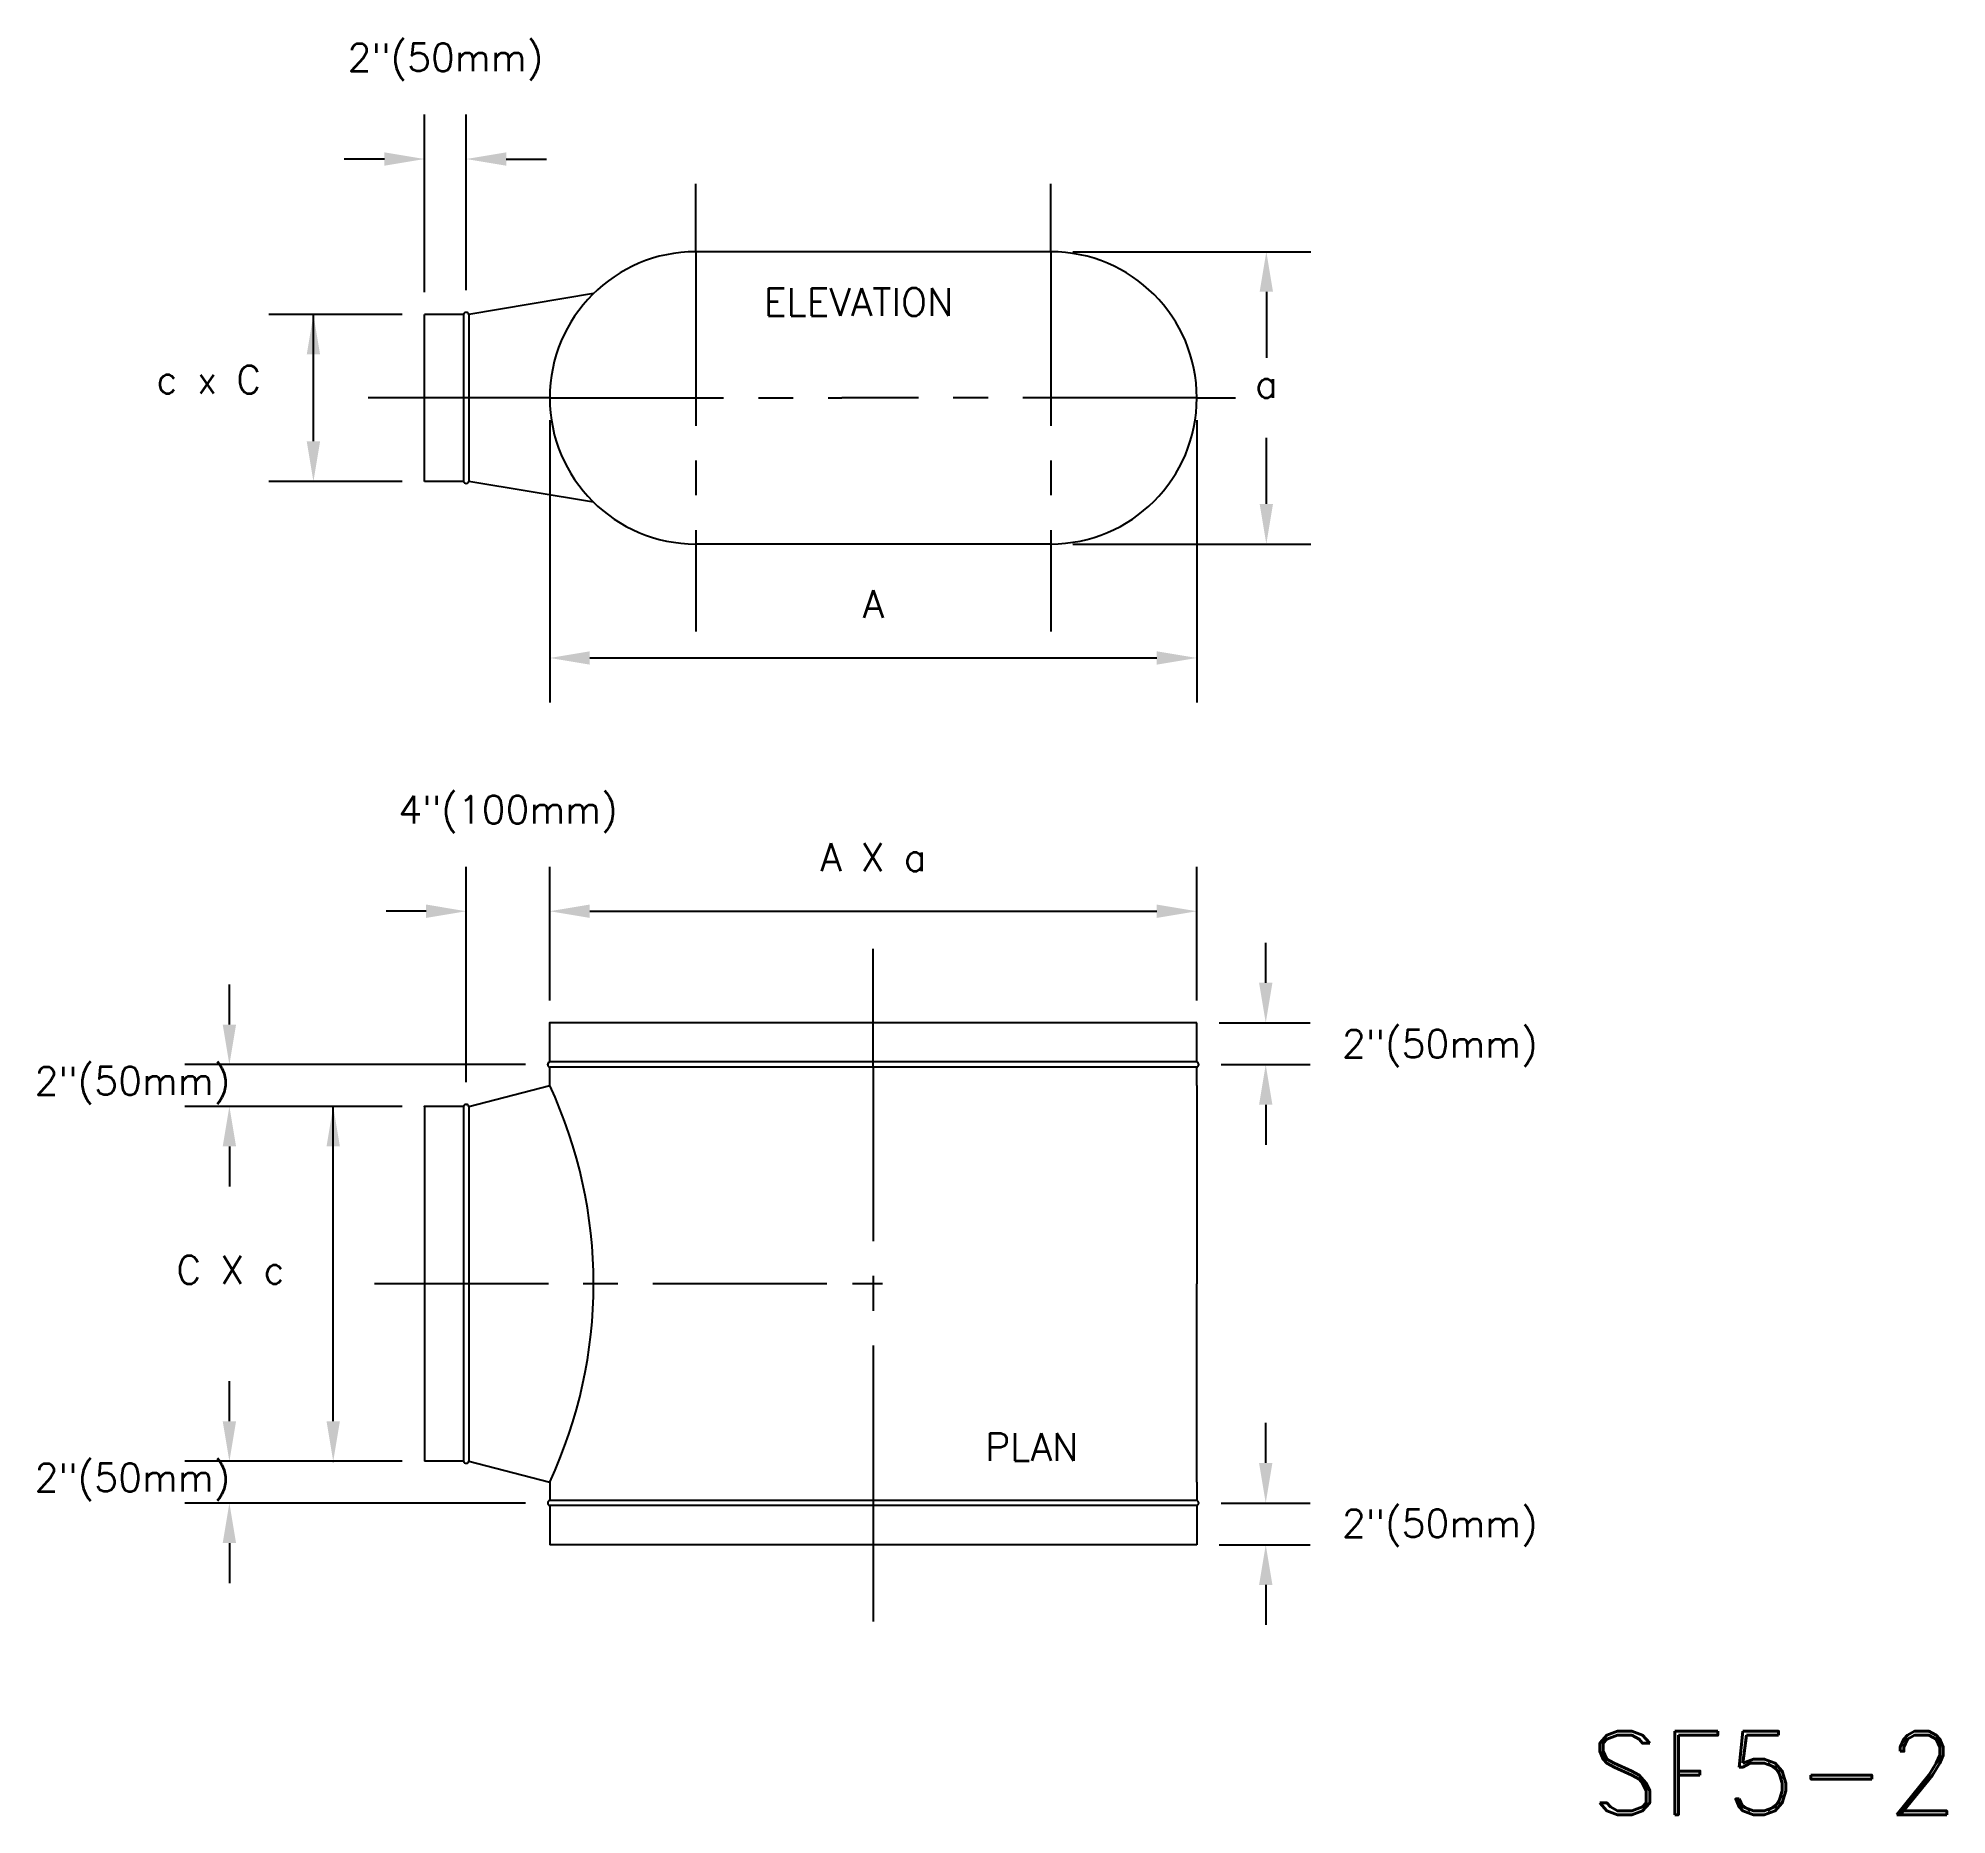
# Model space of a CAD drawing. Extents: x 38 to 106.6, y -22 to 41.8.
import ezdxf
from ezdxf.enums import TextEntityAlignment as Align

# ---------------------------------------------------------------- set-up
doc = ezdxf.new("R2010")
doc.units = 0
doc.header["$LTSCALE"] = 5
doc.header["$MEASUREMENT"] = 0
doc.linetypes.add('CENTER', pattern=[2, 1.25, -0.25, 0.25, -0.25])
doc.layers.get('0').update_dxf_attribs({"linetype": 'CONTINUOUS'})
doc.layers.get('DEFPOINTS').update_dxf_attribs({"linetype": 'CONTINUOUS'})
for name, color, linetype in [('2', 3, 'CENTER'), ('DIM', 7, 'CONTINUOUS'), ('TITLE', 7, 'CONTINUOUS')]:
    doc.layers.add(name, color=color, linetype=linetype)
doc.styles.add('ROMAND', font='ROMAND')
doc.styles.add('ROMANS', font='ROMANS.shx', dxfattribs={"height": 1})
doc.dimstyles.get("Standard").update_dxf_attribs({"dimtxt": 0.18, "dimasz": 0.18, "dimexe": 0.18, "dimexo": 0.0625, "dimgap": 0.09, "dimtad": 0, "dimtih": 1, "dimtoh": 1, "dimdec": 4, "dimzin": 0, "dimtxsty": 'STANDARD', "dimcen": 0.09, "dimazin": 3, "dimtfac": 1, "dimtdec": 4, "dimtofl": 0, "dimtmove": 0, "dimatfit": 3, "dimtolj": 1, "dimtzin": 0})

# ---------------------------------------------------------------- blocks, each defined once
blk = doc.blocks.new('*D9')
at = {"color": 0, "linetype": 'BYBLOCK'}
for p, q in [((75.197, 34.161), (83.745, 34.161)), ((82.145, 32.721), (82.145, 30.351)), ((82.145, 25.101), (82.145, 27.471)), ((75.197, 23.661), (83.745, 23.661))]:
    blk.add_line(p, q, dxfattribs=at)
for points in [[(81.905, 32.721), (82.385, 32.721), (82.145, 34.161)], [(81.905, 25.101), (82.385, 25.101), (82.145, 23.661)]]:
    blk.add_solid(points, dxfattribs=at)
at = {"layer": 'DEFPOINTS', "color": 0, "linetype": 'BYBLOCK'}
for p in [(74.397, 34.161), (74.397, 23.661), (82.145, 23.661)]:
    blk.add_point(p, dxfattribs=at)
at = {"color": 0, "linetype": 'BYBLOCK', "style": 'ROMANS'}
blk.add_text('a', height=1, dxfattribs=at).set_placement((82.145, 28.911), align=Align.CENTER)
blk = doc.blocks.new('*D13')
at = {"layer": 'DEFPOINTS', "color": 0}
for p in [(53.397, 37.491), (51.897, 31.911), (53.397, 31.981)]:
    blk.add_point(p, dxfattribs=at)
at = {"layer": 'DIM', "color": 0}
for p, q in [((51.897, 32.711), (51.897, 39.091)), ((53.397, 32.781), (53.397, 39.091)), ((50.457, 37.491), (49.017, 37.491)), ((54.837, 37.491), (56.277, 37.491))]:
    blk.add_line(p, q, dxfattribs=at)
for points in [[(50.457, 37.731), (50.457, 37.251), (51.897, 37.491)], [(54.837, 37.731), (54.837, 37.251), (53.397, 37.491)]]:
    blk.add_solid(points, dxfattribs=at)
at = {"layer": 'DIM', "color": 0, "insert": (52.647, 40.975), "char_height": 1, "attachment_point": 5, "style": 'ROMANS'}
blk.add_mtext('\\A1;2"(50mm)', dxfattribs=at)
blk = doc.blocks.new('*D10')
at = {"color": 0, "linetype": 'BYBLOCK'}
for p, q in [((56.397, 28.111), (56.397, 17.967)), ((79.647, 28.111), (79.647, 17.967)), ((57.837, 19.567), (78.207, 19.567))]:
    blk.add_line(p, q, dxfattribs=at)
for points in [[(57.837, 19.807), (57.837, 19.327), (56.397, 19.567)], [(78.207, 19.807), (78.207, 19.327), (79.647, 19.567)]]:
    blk.add_solid(points, dxfattribs=at)
at = {"layer": 'DEFPOINTS', "color": 0, "linetype": 'BYBLOCK'}
for p in [(56.397, 28.911), (79.647, 28.911), (79.647, 19.567)]:
    blk.add_point(p, dxfattribs=at)
at = {"color": 0, "linetype": 'BYBLOCK', "style": 'ROMANS'}
blk.add_text('A', height=1, dxfattribs=at).set_placement((68.022, 21.007), align=Align.CENTER)
blk = doc.blocks.new('*D15')
at = {"layer": 'DEFPOINTS', "color": 0}
for p in [(79.647, 6.459), (82.123, 6.459), (79.718, 4.959)]:
    blk.add_point(p, dxfattribs=at)
at = {"layer": 'DIM', "color": 0}
for p, q in [((82.123, 7.899), (82.123, 9.339)), ((80.447, 6.459), (83.723, 6.459)), ((80.518, 4.959), (83.723, 4.959)), ((82.123, 3.519), (82.123, 2.079))]:
    blk.add_line(p, q, dxfattribs=at)
for points in [[(81.883, 7.899), (82.363, 7.899), (82.123, 6.459)], [(81.883, 3.519), (82.363, 3.519), (82.123, 4.959)]]:
    blk.add_solid(points, dxfattribs=at)
at = {"layer": 'DIM', "color": 0, "insert": (88.378, 5.542), "char_height": 1, "attachment_point": 5, "style": 'ROMANS'}
blk.add_mtext('\\A1;2"(50mm)', dxfattribs=at)
blk = doc.blocks.new('*D17')
at = {"layer": 'DEFPOINTS', "color": 0}
for p in [(79.718, -10.791), (79.647, -12.291), (82.123, -12.291)]:
    blk.add_point(p, dxfattribs=at)
at = {"layer": 'DIM', "color": 0}
for p, q in [((82.123, -9.351), (82.123, -7.911)), ((80.518, -10.791), (83.723, -10.791)), ((80.447, -12.291), (83.723, -12.291)), ((82.123, -13.731), (82.123, -15.171))]:
    blk.add_line(p, q, dxfattribs=at)
for points in [[(81.883, -9.351), (82.363, -9.351), (82.123, -10.791)], [(81.883, -13.731), (82.363, -13.731), (82.123, -12.291)]]:
    blk.add_solid(points, dxfattribs=at)
at = {"layer": 'DIM', "color": 0, "insert": (88.378, -11.686), "char_height": 1, "attachment_point": 5, "style": 'ROMANS'}
blk.add_mtext('\\A1;2"(50mm)', dxfattribs=at)
blk = doc.blocks.new('*D11')
at = {"color": 0, "linetype": 'BYBLOCK'}
for p, q in [((56.397, 7.259), (56.397, 12.069)), ((79.647, 7.259), (79.647, 12.069)), ((57.837, 10.469), (78.207, 10.469))]:
    blk.add_line(p, q, dxfattribs=at)
for points in [[(57.837, 10.709), (57.837, 10.229), (56.397, 10.469)], [(78.207, 10.709), (78.207, 10.229), (79.647, 10.469)]]:
    blk.add_solid(points, dxfattribs=at)
at = {"layer": 'DEFPOINTS', "color": 0, "linetype": 'BYBLOCK'}
for p in [(79.647, 10.469), (56.397, 6.459), (79.647, 6.459)]:
    blk.add_point(p, dxfattribs=at)
at = {"color": 0, "linetype": 'BYBLOCK', "style": 'ROMANS'}
blk.add_text('A X a', height=1, dxfattribs=at).set_placement((68.022, 11.909), align=Align.CENTER)
blk = doc.blocks.new('*D14')
at = {"layer": 'DEFPOINTS', "color": 0}
for p in [(53.397, 10.469), (56.397, 6.459), (53.397, 3.53)]:
    blk.add_point(p, dxfattribs=at)
at = {"layer": 'DIM', "color": 0}
for p, q in [((53.397, 4.33), (53.397, 12.069)), ((56.397, 7.259), (56.397, 12.069)), ((51.957, 10.469), (50.517, 10.469)), ((57.837, 10.469), (59.277, 10.469))]:
    blk.add_line(p, q, dxfattribs=at)
for points in [[(51.957, 10.709), (51.957, 10.229), (53.397, 10.469)], [(57.837, 10.709), (57.837, 10.229), (56.397, 10.469)]]:
    blk.add_solid(points, dxfattribs=at)
at = {"layer": 'DIM', "color": 0, "insert": (54.897, 13.953), "char_height": 1, "attachment_point": 5, "style": 'ROMANS'}
blk.add_mtext('\\A1;4"(100mm)', dxfattribs=at)
blk = doc.blocks.new('*D12')
at = {"layer": 'DEFPOINTS', "color": 0}
for p in [(56.327, 4.959), (44.888, 3.459), (51.897, 3.459)]:
    blk.add_point(p, dxfattribs=at)
at = {"layer": 'DIM', "color": 0}
for p, q in [((44.888, 6.399), (44.888, 7.839)), ((55.527, 4.959), (43.288, 4.959)), ((51.097, 3.459), (43.288, 3.459)), ((44.888, 2.019), (44.888, 0.579))]:
    blk.add_line(p, q, dxfattribs=at)
for points in [[(44.648, 6.399), (45.128, 6.399), (44.888, 4.959)], [(44.648, 2.019), (45.128, 2.019), (44.888, 3.459)]]:
    blk.add_solid(points, dxfattribs=at)
at = {"layer": 'DIM', "color": 0, "insert": (41.404, 4.209), "char_height": 1, "attachment_point": 5, "style": 'ROMANS'}
blk.add_mtext('\\A1;2"(50mm)', dxfattribs=at)
blk = doc.blocks.new('*D16')
at = {"layer": 'DEFPOINTS', "color": 0}
for p in [(51.897, -9.291), (44.888, -10.791), (56.327, -10.791)]:
    blk.add_point(p, dxfattribs=at)
at = {"layer": 'DIM', "color": 0}
for p, q in [((44.888, -7.851), (44.888, -6.411)), ((51.097, -9.291), (43.288, -9.291)), ((55.527, -10.791), (43.288, -10.791)), ((44.888, -12.231), (44.888, -13.671))]:
    blk.add_line(p, q, dxfattribs=at)
for points in [[(44.648, -7.851), (45.128, -7.851), (44.888, -9.291)], [(44.648, -12.231), (45.128, -12.231), (44.888, -10.791)]]:
    blk.add_solid(points, dxfattribs=at)
at = {"layer": 'DIM', "color": 0, "insert": (41.404, -10.041), "char_height": 1, "attachment_point": 5, "style": 'ROMANS'}
blk.add_mtext('\\A1;2"(50mm)', dxfattribs=at)

msp = doc.modelspace()

# ---------------------------------------------------------------- linework, layer by layer
for p, q in [((74.39726, 34.16071), (61.64726, 34.16071)), ((57.97302, 32.66071), (53.49101, 31.91071)), ((51.89726, 25.91071), (51.89726, 31.91071)), ((53.30351, 31.91071), (51.89726, 31.91071)), ((53.30351, 31.91071), (53.30351, 25.91071)), ((53.49101, 31.91071), (53.49101, 25.91071)), ((53.30351, 25.91071), (51.89726, 25.91071)), ((57.97302, 25.16071), (53.49101, 25.91071)), ((74.39726, 23.66071), (61.64726, 23.66071)), ((79.64726, 6.4595), (56.39726, 6.4595)), ((56.39726, 5.05325), (56.39726, 6.4595)), ((79.64726, 5.05325), (79.64726, 6.4595)), ((79.64726, 5.05325), (56.39726, 5.05325)), ((79.64726, 4.86575), (56.39726, 4.86575)), ((56.39726, 4.2095), (56.39726, 4.86575)), ((79.64726, 4.2095), (79.64726, 4.86575)), ((53.49101, 3.4595), (56.39726, 4.2095)), ((79.64726, 4.2095), (79.64726, -2.9155)), ((51.89726, 3.4595), (51.89726, -9.2905)), ((53.30351, 3.4595), (51.89726, 3.4595)), ((53.30351, 3.4595), (53.30351, -9.2905)), ((53.49101, 3.4595), (53.49101, -9.2905)), ((79.64726, -10.0405), (79.64726, -2.9155)), ((53.30351, -9.2905), (51.89726, -9.2905)), ((53.49101, -9.2905), (56.39726, -10.0405)), ((56.39726, -10.0405), (56.39726, -10.69675)), ((79.64726, -10.0405), (79.64726, -10.69675)), ((79.64726, -10.69675), (56.39726, -10.69675)), ((79.64726, -10.88425), (56.39726, -10.88425)), ((56.39726, -10.88425), (56.39726, -12.2905)), ((79.64726, -10.88425), (79.64726, -12.2905)), ((79.64726, -12.2905), (56.39726, -12.2905))]:
    msp.add_line(p, q)
for centre, radius, start, end in [((61.64726, 28.91071), 5.25, 90, 270), ((74.39726, 28.91071), 5.25, 270, 90), ((53.39726, 31.88337), 0.09766, 16.2602047, 163.7397953), ((53.39726, 25.93805), 0.09766, 196.2601916, 343.7397822), ((56.4246, 4.9595), 0.09766, 106.2602047, 253.7397953), ((79.61991, 4.9595), 0.09766, 286.2602047, 73.7397953), ((41.0769, -2.9155), 16.89613, 335.0583983, 24.9416017), ((53.39726, 3.43215), 0.09766, 16.2602047, 163.7397953), ((53.39726, -9.26316), 0.09766, 196.2602047, 343.7397953), ((56.4246, -10.7905), 0.09766, 106.2602047, 253.7397953), ((79.61991, -10.7905), 0.09766, 286.2602047, 73.7397953)]:
    msp.add_arc(centre, radius, start, end)
at = {"layer": '2'}
for p, q in [((61.64726, 34.16071), (61.64726, 36.59529)), ((74.39726, 34.16071), (74.39726, 36.59529)), ((61.64726, 34.16071), (61.64726, 23.66071)), ((74.39726, 34.16071), (74.39726, 23.66071)), ((51.89726, 28.91071), (49.87431, 28.91071)), ((56.39726, 28.91071), (51.82791, 28.91071)), ((56.39726, 28.91071), (66.89726, 28.91071)), ((69.14726, 28.91071), (66.89726, 28.91071)), ((79.64726, 28.91071), (69.14726, 28.91071)), ((79.64726, 28.91071), (81.04096, 28.91071)), ((61.64726, 23.66071), (61.64726, 20.5136)), ((74.39726, 23.66071), (74.39726, 20.5136)), ((68.02226, 4.86575), (68.02226, 9.11867)), ((68.02226, 4.86575), (68.02226, -10.69675)), ((66.34965, -2.9155), (49.87431, -2.9155)), ((68.35976, -2.9155), (67.27739, -2.9155)), ((68.02226, -10.69675), (68.02226, -15.04765))]:
    msp.add_line(p, q, dxfattribs=at)
at = {"layer": 'DEFPOINTS', "color": 0, "linetype": 'BYBLOCK'}
for p in [(51.89726, 31.91071), (51.89726, 25.91071), (53.39726, 10.4888), (51.89726, 3.4595), (51.89726, -9.2905)]:
    msp.add_point(p, dxfattribs=at)
at = {"layer": 'DIM', "linetype": 'BYBLOCK'}
for p, q in [((51.09726, 31.91071), (46.30755, 31.91071)), ((51.09726, 25.91071), (46.30755, 25.91071)), ((51.09726, 3.4595), (47.01897, 3.4595)), ((48.61897, -7.8505), (48.61897, 3.4595)), ((51.09726, -9.2905), (47.01897, -9.2905))]:
    msp.add_line(p, q, dxfattribs=at)
at = {"layer": 'DIM'}
msp.add_line((47.90755, 27.35071), (47.90755, 31.91071), dxfattribs=at)
at = {"layer": 'DIM', "linetype": 'BYBLOCK'}
for p in [(56.39726, 6.4595), (56.32694, 4.9595), (48.58758, 3.4595), (51.89726, 3.4595), (53.39726, 3.52981), (48.61897, -9.2905)]:
    msp.add_point(p, dxfattribs=at)
at = {"layer": 'DIM'}
for points in [[(47.66755, 30.47071), (48.14755, 30.47071), (47.90755, 31.91071)], [(48.14755, 27.35071), (47.66755, 27.35071), (47.90755, 25.91071)]]:
    msp.add_solid(points, dxfattribs=at)
at = {"layer": 'DIM', "linetype": 'BYBLOCK'}
for points in [[(48.37897, 2.0195), (48.85897, 2.0195), (48.61897, 3.4595)], [(48.37897, -7.8505), (48.85897, -7.8505), (48.61897, -9.2905)]]:
    msp.add_solid(points, dxfattribs=at)

# ---------------------------------------------------------------- texts
at = {"layer": 'DIM', "style": 'ROMANS'}
for s, p in [('ELEVATION', (64.08804, 31.85261)), ('PLAN', (72.04252, -9.27542))]:
    msp.add_text(s, height=1, dxfattribs=at).set_placement(p)
at = {"layer": 'DIM', "linetype": 'BYBLOCK', "style": 'ROMANS'}
for s, p in [('c x C', (44.14531, 29.0671)), ('C X c', (44.93004, -2.9155))]:
    msp.add_text(s, height=1, dxfattribs=at).set_placement(p, align=Align.CENTER)
at = {"layer": 'TITLE', "style": 'ROMAND'}
msp.add_text('SF5-2', height=3, dxfattribs=at).set_placement((93.73702, -21.99109))

# ---------------------------------------------------------------- dimensions: what is measured, and where the dimension line sits
at = {"layer": 'DIM'}
for base, p1, p2, text, picture, middle in [((53.39726, 37.49099), (51.89726, 31.91071), (53.39726, 31.98102), '2"(50mm)', '*D13', (52.64726, 40.9748)), ((53.39726, 10.46937), (56.39726, 6.4595), (53.39726, 3.52981), '4"(100mm)', '*D14', (54.89726, 13.95318))]:
    dim = msp.add_linear_dim(base=base, p1=p1, p2=p2, text=text, dimstyle='STANDARD', override={"dimscale": 8, "dimexe": 0.2, "dimexo": 0.1, "dimtad": 1, "dimtxsty": 'ROMANS', "dimtmove": 2}, dxfattribs=at)
    dim.commit()
    dim.dimension.update_dxf_attribs({"geometry": picture, "text_midpoint": middle})
dim = msp.add_linear_dim(base=(82.14523, 23.66071), p1=(74.39726, 34.16071), p2=(74.39726, 23.66071), angle=90, text='a', dimstyle='Standard', dxfattribs=at)
dim.commit()
dim.dimension.update_dxf_attribs({"geometry": '*D9', "text_midpoint": (82.14523, 28.91071)})
for base, p1, p2, text, picture, middle in [((79.64726, 19.56673), (56.39726, 28.91071), (79.64726, 28.91071), 'A', '*D10', (68.02226, 21.00673)), ((79.64726, 10.46937), (56.39726, 6.4595), (79.64726, 6.4595), 'A X a', '*D11', (68.02226, 11.90937))]:
    dim = msp.add_linear_dim(base=base, p1=p1, p2=p2, text=text, dimstyle='Standard', dxfattribs=at)
    dim.commit()
    dim.dimension.update_dxf_attribs({"geometry": picture, "text_midpoint": middle})
for base, p1, p2, picture, middle in [((82.12255, 6.4595), (79.71757, 4.9595), (79.64726, 6.4595), '*D15', (88.37822, 5.54187)), ((82.12255, -12.2905), (79.71757, -10.7905), (79.64726, -12.2905), '*D17', (88.37822, -11.6857))]:
    dim = msp.add_linear_dim(base=base, p1=p1, p2=p2, angle=90, text='2"(50mm)', dimstyle='STANDARD', override={"dimscale": 8, "dimexe": 0.2, "dimexo": 0.1, "dimtad": 1, "dimtxsty": 'ROMANS', "dimtmove": 2}, dxfattribs=at)
    dim.commit()
    dim.dimension.update_dxf_attribs({"geometry": picture, "text_midpoint": middle, "dimtype": 160})
for base, p1, p2, picture, middle in [((44.88779, 3.4595), (56.32694, 4.9595), (51.89726, 3.4595), '*D12', (41.40398, 4.2095)), ((44.88779, -10.7905), (51.89726, -9.2905), (56.32694, -10.7905), '*D16', (41.40398, -10.0405))]:
    dim = msp.add_linear_dim(base=base, p1=p1, p2=p2, angle=90, text='2"(50mm)', dimstyle='STANDARD', override={"dimscale": 8, "dimexe": 0.2, "dimexo": 0.1, "dimtad": 1, "dimtxsty": 'ROMANS', "dimtmove": 2}, dxfattribs=at)
    dim.commit()
    dim.dimension.update_dxf_attribs({"geometry": picture, "text_midpoint": middle})

doc.saveas('drawing.dxf')
